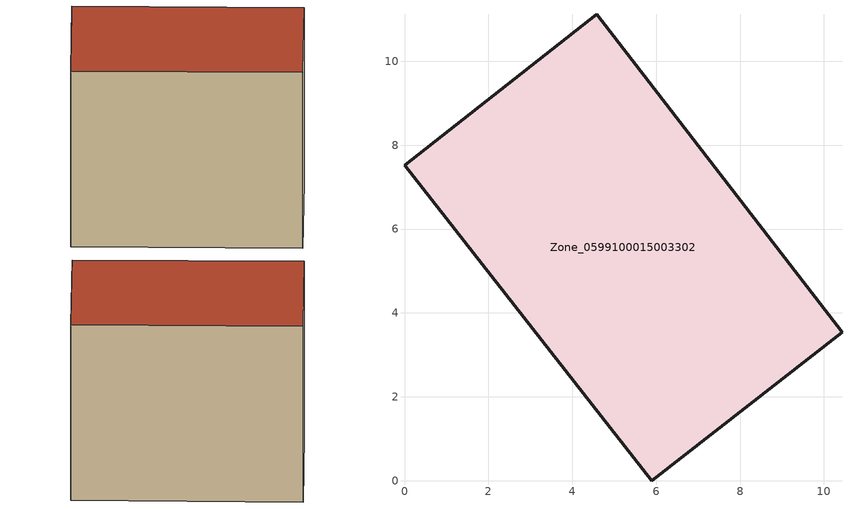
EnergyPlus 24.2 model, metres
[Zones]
Zone_0599100015003302
 floor ground (C_G): 0,7.53 4.58,11.12 10.43,3.54 5.89,0 z0.76
 wall outside (C_F): 4.58,11.12 0,7.53 5.89,0 10.43,3.54 4.58,11.12 z0.76:8.91
 roof outside (C_R): 5.89,0 10.43,3.54 4.58,11.12 0,7.53 z8.91
[BUILDING]
Pand.0599100015003302: North Axis=0; Terrain=City; Loads Convergence Tolerance Value=0.04; Temperature Convergence Tolerance Value=0.4; Solar Distribution=FullExterior; Maximum Number of Warmup Days=25; Minimum Number of Warmup Days=1
[Site:Location]
Rotterdam.The.Hague.AP_ZH_NLD Design_Conditions: Latitude=51.96; Longitude=4.45; Time Zone=1; Elevation=-4.5
[SITE:GROUNDTEMPERATURE:BUILDINGSURFACE]
18, 18, 18, 18, 18, 18, 18, 18, 18, 18, 18, 18
[MATERIAL] Thermal Absorptance=0.9; Solar Absorptance=0.7; Visible Absorptance=0.7
Name | Roughness | Thickness | Conductivity | Density | Specific Heat
G.TI.1975-1991 | MediumSmooth | 0.15 | 0.288461 | 540 | 1210
F.TI.1975-1991 | Rough | 0.3 | 0.230769 | 1920 | 840
R.TI.1975-1991 | MediumRough | 0.2 | 0.153846 | 1500 | 1000
[CONSTRUCTION]
C_G: G.TI.1975-1991
C_F: F.TI.1975-1991
C_R: R.TI.1975-1991
[ZONE]
Zone_0599100015003302: Type=1; Multiplier=1; Ceiling Height=Autocalculate; Volume=Autocalculate; Floor Area=autocalculate; Part of Total Floor Area=Yes
[ZONEINFILTRATION:DESIGNFLOWRATE]
Infil_Zone_0599100015003302: Zone or ZoneList or Space or SpaceList=Zone_0599100015003302; Schedule=AlwaysOn; Design Flow Rate Calculation Method=Flow/Area; Flow Rate per Floor Area=0.003; Constant Term Coefficient=1; Temperature Term Coefficient=0; Velocity Term Coefficient=0; Velocity Squared Term Coefficient=0
[HVACTEMPLATE:ZONE:IDEALLOADSAIRSYSTEM]
Zone_0599100015003302: Maximum Heating Supply Air Temperature=50; Minimum Cooling Supply Air Temperature=13; Maximum Heating Supply Air Humidity Ratio=0.0156; Minimum Cooling Supply Air Humidity Ratio=0.0077; Heating Limit=NoLimit; Cooling Limit=NoLimit; Dehumidification Control Type=ConstantSensibleHeatRatio; Cooling Sensible Heat Ratio=0.7; Dehumidification Setpoint=60; Humidification Control Type=None; Humidification Setpoint=30; Outdoor Air Method=None; Outdoor Air Flow Rate per Person=0.00944; Outdoor Air Flow Rate per Zone Floor Area=0; Outdoor Air Flow Rate per Zone=0; Demand Controlled Ventilation Type=None; Outdoor Air Economizer Type=NoEconomizer; Heat Recovery Type=None; Sensible Heat Recovery Effectiveness=0.7; Latent Heat Recovery Effectiveness=0.65
[ZONECONTROL:THERMOSTAT]
ThermostatControl_Zone_0599100015003302: Zone or ZoneList=Zone_0599100015003302; Control Type Schedule=DualSetpointControlType; Control 1=Thermostat_Zone_0599100015003302; Temperature Difference Between Cutout And Setpoint=0
[THERMOSTATSETPOINT:DUALSETPOINT]
Thermostat_Zone_0599100015003302: Heating Setpoint Temperature Schedule=HeatingSetpoint_Zone_0599100015003302; Cooling Setpoint Temperature Schedule=CoolingSetpoint_Zone_0599100015003302
[SCHEDULE:COMPACT]
HeatingSetpoint_Zone_0599100015003302: Through: 12/31, For: AllDays, Until: 24:00, 21
CoolingSetpoint_Zone_0599100015003302: Through: 12/31, For: AllDays, Until: 24:00, 24
DualSetpointControlType: Through: 12/31, For: AllDays, Until: 24:00, 4
AlwaysOn: Through: 12/31, For: AllDays, Until: 24:00, 1
